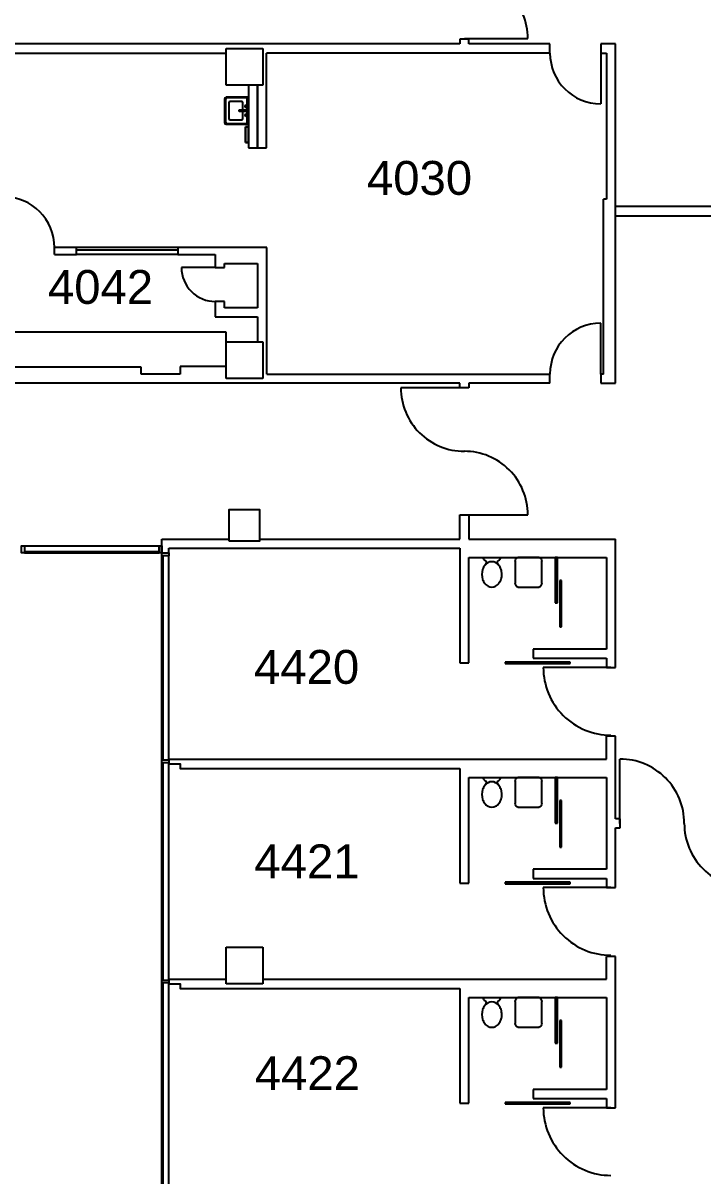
# Model space of a CAD drawing. Extents: x 338 to 7662, y 1527 to 4803.
# Drawn here: x 4502 to 4984, y 2519 to 3336 of the extents above; entities that cross this region are included whole.
import ezdxf

# ---------------------------------------------------------------- set-up
doc = ezdxf.new("R2010")
doc.units = 0
doc.header["$LTSCALE"] = 96
doc.header["$MEASUREMENT"] = 0
doc.layers.get('0').update_dxf_attribs({"linetype": 'CONTINUOUS'})
for name, color, linetype in [('A-ANNO-TX192', 4, 'CONTINUOUS'), ('A-COLS', 5, 'CONTINUOUS'), ('A-DOOR', 2, 'CONTINUOUS'), ('A-FLOR-CASE', 3, 'CONTINUOUS'), ('A-FLOR-PFIX', 2, 'CONTINUOUS'), ('A-GLAZ', 2, 'CONTINUOUS'), ('A-GLAZ-SILL', 1, 'CONTINUOUS'), ('A-WALL-FULL', 6, 'CONTINUOUS'), ('A-WALL-PRHT', 3, 'CONTINUOUS')]:
    doc.layers.add(name, color=color, linetype=linetype)
doc.styles.add('ARIAL', font='arial.ttf')
pattern_1 = [(45, (4631.5055, 3167.673), (-4.0065, 4.0065), []), (135, (4631.5055, 3167.673), (-4.0065, -4.0065), [])]

# ---------------------------------------------------------------- blocks, each defined once
blk = doc.blocks.new('endglaz')
blk.add_line((0, -4), (154, -4))
blk.add_lwpolyline([(156, -5), (156, 0), (154, 0), (154, -5)], close=True)
at = {"layer": 'A-GLAZ-SILL'}
for p, q in [((0, 0), (154, 0)), ((0, -5), (154, -5))]:
    blk.add_line(p, q, dxfattribs=at)

msp = doc.modelspace()

# ---------------------------------------------------------------- hatches: boundary and pattern name
at = {"layer": 'A-GLAZ-SILL', "lineweight": 9}
h = msp.add_hatch(dxfattribs=at)
h.set_pattern_fill('FP2_33', color=256, style=0, pattern_type=2)
h.set_pattern_definition(pattern_1)
h.paths.add_polyline_path([(4596.29167, 3176.1076), (4595.41667, 3176.1076), (4595.41667, 3174.3576), (4596.29167, 3174.3576)], flags=0)
h = msp.add_hatch(dxfattribs=at)
h.set_pattern_fill('FP2_33', color=256, style=0, pattern_type=2)
h.set_pattern_definition(pattern_1)
h.paths.add_polyline_path([(4619.95833, 3176.1076), (4619.08333, 3176.1076), (4619.08333, 3174.3576), (4619.95833, 3174.3576)], flags=0)

# ---------------------------------------------------------------- linework, layer by layer
at = {"layer": 'A-COLS'}
for p, q in [((4646, 3318), (4672, 3318)), ((4646, 3292), (4646, 3318)), ((4672, 3318), (4672, 3292)), ((4672, 3292), (4646, 3292)), ((4646, 3084), (4646, 3110)), ((4646, 3110), (4672, 3110)), ((4672, 3110), (4672, 3084)), ((4672, 3084), (4646, 3084)), ((4646, 2681), (4672, 2681)), ((4646, 2655), (4646, 2681)), ((4672, 2681), (4672, 2655)), ((4672, 2655), (4646, 2655))]:
    msp.add_line(p, q, dxfattribs=at)
msp.add_lwpolyline([(4648, 2969), (4670, 2969), (4670, 2991), (4648, 2991)], close=True, dxfattribs=at)
at = {"layer": 'A-DOOR'}
for p, q in [((4815, 3325), (4860, 3325)), ((4911.75, 3314.75), (4911.75, 3278.75)), ((4638.375, 3162.75), (4614.39165, 3162.75)), ((4911.75, 3087.25), (4911.75, 3123.25)), ((4815, 3077.5), (4770, 3077.5)), ((4815, 2987.5), (4860, 2987.5)), ((4881, 2957.25), (4879.47417, 2957.25)), ((4879.47417, 2957.25), (4879.47417, 2925)), ((4881, 2925), (4881, 2957.25)), ((4884, 2941), (4882.739, 2941.0056)), ((4882.739, 2941.0056), (4882.739, 2908)), ((4884, 2908), (4884, 2941)), ((4879.47417, 2925), (4881, 2925)), ((4882.739, 2908), (4884, 2908)), ((4844, 2883), (4844, 2882)), ((4890, 2883), (4844, 2883)), ((4844, 2882), (4890, 2882)), ((4919, 2879.25), (4871, 2879.25)), ((4890, 2882), (4890, 2883)), ((4925.4, 2768.75), (4925.4, 2814.35)), ((4881, 2801.25), (4879.47417, 2801.25)), ((4879.47417, 2801.25), (4879.47417, 2769)), ((4881, 2769), (4881, 2801.25)), ((4884, 2785), (4882.739, 2785.0056)), ((4882.739, 2785.0056), (4882.739, 2752)), ((4884, 2752), (4884, 2785)), ((4879.47417, 2769), (4881, 2769)), ((4882.739, 2752), (4884, 2752)), ((4844, 2727), (4844, 2726)), ((4890, 2727), (4844, 2727)), ((4844, 2726), (4890, 2726)), ((4919, 2723.25), (4871, 2723.25)), ((4890, 2726), (4890, 2727)), ((4881, 2645.25), (4879.47417, 2645.25)), ((4879.47417, 2645.25), (4879.47417, 2613)), ((4881, 2613), (4881, 2645.25)), ((4884, 2629), (4882.739, 2629.0056)), ((4882.739, 2629.0056), (4882.739, 2596)), ((4884, 2596), (4884, 2629)), ((4879.47417, 2613), (4881, 2613)), ((4882.739, 2596), (4884, 2596)), ((4844, 2571), (4844, 2570)), ((4890, 2571), (4844, 2571)), ((4844, 2570), (4890, 2570)), ((4919, 2567.25), (4871, 2567.25)), ((4890, 2570), (4890, 2571))]:
    msp.add_line(p, q, dxfattribs=at)
for centre, radius, start, end in [((4911.75, 3314.75), 36, 180, 270), ((4488.375, 3176.8576), 36, 0, 90), ((4638.32182, 3162.6139), 23.93055, 179.67413604, 270.1273338), ((4911.75, 3087.25), 36, 90, 180)]:
    msp.add_arc(centre, radius, start, end, dxfattribs=at)
for centre, major_axis, start_param, end_param in [((4815, 3325), (31.81981, 31.81981), 5.497787144, 7.068583471), ((4815, 3077.5), (31.81981, 31.81981), 2.35619449, 3.926990817), ((4815, 2987.5), (31.81981, 31.81981), 5.497787144, 7.068583471), ((4919, 2879.25), (33.94113, 33.94113), 2.35619449, 3.926990817), ((4925.4, 2768.75), (32.24407, 32.24407), 5.497787144, 7.068583471), ((5016.6, 2768.75), (32.24407, 32.24407), 2.35619449, 3.926990817), ((4919, 2723.25), (33.94113, 33.94113), 2.35619449, 3.926990817), ((4919, 2567.25), (33.94113, 33.94113), 2.35619449, 3.926990817)]:
    msp.add_ellipse(centre, major_axis=major_axis, ratio=1, start_param=start_param, end_param=end_param, dxfattribs=at)
at = {"layer": 'A-FLOR-CASE'}
for p, q in [((4668.25, 3247.5), (4668.25, 3292)), ((4668.25, 3247.5), (4668.25, 3292)), ((4668.25, 3292), (4668.25, 3247.5)), ((4668.25, 3292), (4668.25, 3247.5)), ((4646, 3117), (4485.375, 3117)), ((4646, 3110), (4646, 3117))]:
    msp.add_line(p, q, dxfattribs=at)
at = {"layer": 'A-FLOR-PFIX'}
for p, q in [((4645, 3282.3924), (4645, 3265.3924)), ((4645.5, 3281.8924), (4645.5, 3265.8924)), ((4662, 3283.3924), (4646, 3283.3924)), ((4661, 3282.8924), (4646.5, 3282.8924)), ((4648, 3279.3924), (4648, 3268.3924)), ((4657, 3280.3924), (4649, 3280.3924)), ((4658, 3274.51134), (4658, 3279.3924)), ((4661, 3264.8924), (4661, 3282.8924)), ((4655.32119, 3274.51134), (4660.54301, 3274.51134)), ((4655.32119, 3273.2674), (4655.32119, 3274.51134)), ((4660.54301, 3273.2674), (4655.32119, 3273.2674)), ((4658, 3268.3924), (4658, 3273.2674)), ((4660.54301, 3274.51134), (4660.54301, 3273.2674)), ((4646, 3264.3924), (4662, 3264.3924)), ((4646.5, 3264.8924), (4661, 3264.8924)), ((4649, 3267.3924), (4657, 3267.3924)), ((4659.75, 3251.3924), (4659.75, 3262.3924)), ((4659.75, 3262.3924), (4659.75, 3251.3924)), ((4659.75, 3251.3924), (4659.75, 3262.3924)), ((4659.75, 3262.3924), (4662, 3262.3924)), ((4662, 3262.3924), (4659.75, 3262.3924)), ((4659.75, 3262.3924), (4662, 3262.3924)), ((4662, 3262.3924), (4659.75, 3262.3924)), ((4659.75, 3262.3924), (4659.75, 3251.3924)), ((4662, 3251.3924), (4662, 3262.3924)), ((4662, 3262.3924), (4662, 3251.3924)), ((4662, 3262.3924), (4662, 3251.3924)), ((4662, 3251.3924), (4662, 3262.3924)), ((4662, 3251.3924), (4659.75, 3251.3924)), ((4659.75, 3251.3924), (4662, 3251.3924)), ((4662, 3251.3924), (4659.75, 3251.3924)), ((4659.75, 3251.3924), (4662, 3251.3924)), ((4828.5, 2957.25), (4840.5, 2957.25)), ((4851.125, 2954.625), (4851.125, 2938.875)), ((4868, 2957.25), (4853, 2957.25)), ((4869.875, 2938.875), (4869.875, 2954.625)), ((4853, 2936.25), (4868, 2936.25)), ((4828.5, 2801.25), (4840.5, 2801.25)), ((4851.125, 2798.625), (4851.125, 2782.875)), ((4868, 2801.25), (4853, 2801.25)), ((4869.875, 2782.875), (4869.875, 2798.625)), ((4853, 2780.25), (4868, 2780.25)), ((4828.5, 2645.25), (4840.5, 2645.25)), ((4851.125, 2642.625), (4851.125, 2626.875)), ((4868, 2645.25), (4853, 2645.25)), ((4869.875, 2626.875), (4869.875, 2642.625)), ((4853, 2624.25), (4868, 2624.25))]:
    msp.add_line(p, q, dxfattribs=at)
for centre, radius, start, end in [((4646, 3282.3924), 1, 90, 180), ((4646.5, 3281.8924), 1, 90, 180), ((4649, 3279.3924), 1, 90, 180), ((4657, 3279.3924), 1, 0, 90), ((4660, 3277.01134), 0.75, 90, 270), ((4660, 3277.01134), 0.75, 270, 90), ((4660, 3270.7674), 0.75, 90, 270), ((4660, 3270.7674), 0.75, 270, 90), ((4646, 3265.3924), 1, 180, 270), ((4646.5, 3265.8924), 1, 180, 270), ((4649, 3268.3924), 1, 180, 270), ((4657, 3268.3924), 1, 270, 0), ((4836.71089, 2945.94237), 9.17661, 141.82628868, 161.96235197), ((4830, 2956.75), 1.58114, 161.56505118, 251.56505118), ((4835.3602, 2947.00426), 7.45848, 117.78334671, 141.82628868), ((4828.80469, 2953.55469), 1.83236, 314.34401739, 67.69959954), ((4834.5, 2948.63692), 5.61308, 62.21665329, 117.78334671), ((4833.6398, 2947.00426), 7.45848, 38.17371132, 62.21665329), ((4840.16652, 2953.58348), 1.79486, 111.79875016, 228.25712795), ((4839, 2956.75), 1.58114, 288.43494882, 18.43494882), ((4832.28911, 2945.94237), 9.17661, 18.03764803, 38.17371132), ((4838.83705, 2945.25), 11.41267, 161.96235197, 198.03764803), ((4836.71089, 2944.55763), 9.17661, 198.03764803, 218.17371132), ((4831.56401, 2945.12768), 10.09896, 321.82628868, 341.96235197), ((4830.16295, 2945.25), 11.41267, 0, 18.03764803), ((4832.9056, 2944.6908), 8.68803, 341.96235197, 3.69039014), ((4835.3602, 2943.49574), 7.45848, 218.17371132, 242.21665329), ((4834.5, 2941.86308), 5.61308, 242.21665329, 297.78334671), ((4833.6398, 2943.49574), 7.45848, 297.78334671, 321.82628868), ((4836.71089, 2789.94237), 9.17661, 141.82628868, 161.96235197), ((4830, 2800.75), 1.58114, 161.56505118, 251.56505118), ((4835.3602, 2791.00426), 7.45848, 117.78334671, 141.82628868), ((4828.80469, 2797.55469), 1.83236, 314.34401739, 67.69959954), ((4834.5, 2792.63692), 5.61308, 62.21665329, 117.78334671), ((4833.6398, 2791.00426), 7.45848, 38.17371132, 62.21665329), ((4840.16652, 2797.58348), 1.79486, 111.79875016, 228.25712795), ((4839, 2800.75), 1.58114, 288.43494882, 18.43494882), ((4832.28911, 2789.94237), 9.17661, 18.03764803, 38.17371132), ((4838.83705, 2789.25), 11.41267, 161.96235197, 198.03764803), ((4830.16295, 2789.25), 11.41267, 0, 18.03764803), ((4832.9056, 2788.6908), 8.68803, 341.96235197, 3.69039014), ((4836.71089, 2788.55763), 9.17661, 198.03764803, 218.17371132), ((4835.3602, 2787.49574), 7.45848, 218.17371132, 242.21665329), ((4834.5, 2785.86308), 5.61308, 242.21665329, 297.78334671), ((4833.6398, 2787.49574), 7.45848, 297.78334671, 321.82628868), ((4831.56401, 2789.12768), 10.09896, 321.82628868, 341.96235197), ((4836.71089, 2633.94237), 9.17661, 141.82628868, 161.96235197), ((4830, 2644.75), 1.58114, 161.56505118, 251.56505118), ((4835.3602, 2635.00426), 7.45848, 117.78334671, 141.82628868), ((4828.80469, 2641.55469), 1.83236, 314.34401739, 67.69959954), ((4834.5, 2636.63692), 5.61308, 62.21665329, 117.78334671), ((4833.6398, 2635.00426), 7.45848, 38.17371132, 62.21665329), ((4840.16652, 2641.58348), 1.79486, 111.79875016, 228.25712795), ((4839, 2644.75), 1.58114, 288.43494882, 18.43494882), ((4832.28911, 2633.94237), 9.17661, 18.03764803, 38.17371132), ((4838.83705, 2633.25), 11.41267, 161.96235197, 198.03764803), ((4830.16295, 2633.25), 11.41267, 0, 18.03764803), ((4832.9056, 2632.6908), 8.68803, 341.96235197, 3.69039014), ((4836.71089, 2632.55763), 9.17661, 198.03764803, 218.17371132), ((4835.3602, 2631.49574), 7.45848, 218.17371132, 242.21665329), ((4834.5, 2629.86308), 5.61308, 242.21665329, 297.78334671), ((4833.6398, 2631.49574), 7.45848, 297.78334671, 321.82628868), ((4831.56401, 2633.12768), 10.09896, 321.82628868, 341.96235197)]:
    msp.add_arc(centre, radius, start, end, dxfattribs=at)
at = {"layer": 'A-FLOR-PFIX', "extrusion": (0, 0, -1)}
for centre, start_param, end_param in [((4853, 2954.625), 4.71238898, 6.283185307), ((4868, 2954.625), 0, 1.570796327), ((4853, 2938.875), 3.141592654, 4.71238898), ((4868, 2938.875), 1.570796327, 3.141592654), ((4853, 2798.625), 4.71238898, 6.283185307), ((4868, 2798.625), 0, 1.570796327), ((4853, 2782.875), 3.141592654, 4.71238898), ((4868, 2782.875), 1.570796327, 3.141592654), ((4853, 2642.625), 4.71238898, 6.283185307), ((4868, 2642.625), 0, 1.570796327), ((4853, 2626.875), 3.141592654, 4.71238898), ((4868, 2626.875), 1.570796327, 3.141592654)]:
    msp.add_ellipse(centre, major_axis=(0, 2.625), ratio=0.714285714, start_param=start_param, end_param=end_param, dxfattribs=at)
at = {"layer": 'A-GLAZ'}
for p, q in [((4539.875, 3175.2326), (4611.875, 3175.2326)), ((4503, 2961.5), (4598.5, 2961.5)), ((4598.5, 2965.5), (4598.5, 2960.5)), ((4601.5, 2813.75), (4601.5, 2958.5))]:
    msp.add_line(p, q, dxfattribs=at)
for points in [[(4503, 2960.5), (4501, 2960.5), (4501, 2965.5), (4503, 2965.5)], [(4598.5, 2965.5), (4600.5, 2965.5), (4600.5, 2960.5), (4598.5, 2960.5)], [(4600.5, 2960.5), (4605.5, 2960.5), (4605.5, 2958.5), (4600.5, 2958.5)]]:
    msp.add_lwpolyline(points, close=True, dxfattribs=at)
at = {"layer": 'A-GLAZ-SILL'}
for p, q in [((4611.875, 3176.8576), (4539.875, 3176.8576)), ((4611.875, 3171.9826), (4539.875, 3171.9826)), ((4503, 2965.5), (4598.5, 2965.5)), ((4503, 2960.5), (4598.5, 2960.5)), ((4600.5, 2813.75), (4600.5, 2958.5)), ((4605.5, 2813.75), (4605.5, 2958.5))]:
    msp.add_line(p, q, dxfattribs=at)
at = {"layer": 'A-WALL-FULL'}
for p, q in [((4811.75, 3321.25), (4231, 3321.25)), ((4818.25, 3324.5), (4811.75, 3324.5)), ((4811.75, 3324.5), (4811.75, 3321.25)), ((4818.25, 3321.25), (4818.25, 3324.5)), ((4875.75, 3321.25), (4818.25, 3321.25)), ((4875.75, 3314.75), (4875.75, 3321.25)), ((4911.75, 3321.25), (4911.75, 3314.75)), ((4922.25, 3321.25), (4911.75, 3321.25)), ((4922.25, 3080.75), (4922.25, 3321.25)), ((4360, 3314.75), (4646, 3314.75)), ((4875.75, 3314.75), (4674.75, 3314.75)), ((4674.75, 3247.5), (4674.75, 3314.75)), ((4911.75, 3314.75), (4915.75, 3314.75)), ((4915.75, 3314.75), (4915.75, 3211.25)), ((4668.25, 3247.5), (4668.25, 3292)), ((4668.25, 3247.5), (4674.75, 3247.5)), ((4915.75, 3211.25), (4913.75, 3211.25)), ((4913.75, 3087.25), (4913.75, 3211.25)), ((4539.875, 3176.8576), (4524.375, 3176.8576)), ((4524.375, 3171.9826), (4524.375, 3176.8576)), ((4524.375, 3171.9826), (4539.875, 3171.9826)), ((4539.875, 3171.9826), (4539.875, 3176.8576)), ((4674.875, 3176.8576), (4611.875, 3176.8576)), ((4611.875, 3176.8576), (4611.875, 3171.9826)), ((4611.875, 3171.9826), (4638.375, 3171.9826)), ((4638.375, 3171.9826), (4638.375, 3162.75)), ((4674.875, 3087.25), (4674.875, 3176.8576)), ((4638.375, 3162.75), (4644.875, 3162.75)), ((4644.875, 3162.75), (4644.875, 3165.4826)), ((4644.875, 3165.4826), (4668.375, 3165.4826)), ((4668.375, 3165.4826), (4668.375, 3134.25)), ((4638.375, 3138.75), (4638.375, 3127.75)), ((4644.875, 3138.75), (4638.375, 3138.75)), ((4644.875, 3134.25), (4644.875, 3138.75)), ((4668.375, 3134.25), (4644.875, 3134.25)), ((4638.375, 3127.75), (4668.375, 3127.75)), ((4668.375, 3127.75), (4668.375, 3110)), ((4585.6875, 3092), (4460, 3092)), ((4585.6875, 3087.25), (4585.6875, 3092)), ((4646, 3092.5), (4613.5, 3092.5)), ((4613.5, 3092.5), (4613.5, 3087.25)), ((4811.75, 3080.75), (4311.875, 3080.75)), ((4613.5, 3087.25), (4585.6875, 3087.25)), ((4674.875, 3087.25), (4875.75, 3087.25)), ((4811.75, 3077.5), (4811.75, 3080.75)), ((4875.75, 3080.75), (4818.25, 3080.75)), ((4818.25, 3080.75), (4818.25, 3077.5)), ((4875.75, 3080.75), (4875.75, 3087.25)), ((4911.75, 3087.25), (4911.75, 3080.75)), ((4913.75, 3087.25), (4911.75, 3087.25)), ((4911.75, 3080.75), (4922.25, 3080.75)), ((4818.25, 3077.5), (4811.75, 3077.5)), ((4811.75, 2970.25), (4811.75, 2987.5)), ((4811.75, 2987.5), (4818.25, 2987.5)), ((4818.25, 2987.5), (4818.25, 2970.25)), ((4600.5, 2970.25), (4648, 2970.25)), ((4600.5, 2960.5), (4600.5, 2970.25)), ((4670, 2970.25), (4811.75, 2970.25)), ((4818.25, 2970.25), (4922.25, 2970.25)), ((4922.25, 2879.25), (4922.25, 2970.25)), ((4605.5, 2963.75), (4811.75, 2963.75)), ((4605.5, 2960.5), (4605.5, 2963.75)), ((4811.75, 2963.75), (4811.75, 2882.5)), ((4818.25, 2957.25), (4915.75, 2957.25)), ((4818.25, 2882.5), (4818.25, 2957.25)), ((4915.75, 2957.25), (4915.75, 2892.25)), ((4863.75, 2892.25), (4863.75, 2885.75)), ((4915.75, 2892.25), (4863.75, 2892.25)), ((4863.75, 2885.75), (4915.75, 2885.75)), ((4915.75, 2885.75), (4915.75, 2879.25)), ((4811.75, 2882.5), (4818.25, 2882.5)), ((4915.75, 2879.25), (4922.25, 2879.25)), ((4922.25, 2830.5), (4915.75, 2830.5)), ((4915.75, 2814.25), (4915.75, 2830.5)), ((4922.25, 2772), (4922.25, 2830.5)), ((4605.5, 2814.25), (4915.75, 2814.25)), ((4811.75, 2807.75), (4811.75, 2726.5)), ((4818.25, 2726.5), (4818.25, 2801.25)), ((4818.25, 2801.25), (4915.75, 2801.25)), ((4915.75, 2801.25), (4915.75, 2736.25)), ((4925.5, 2772), (4922.25, 2772)), ((4925.5, 2765.5), (4925.5, 2772)), ((4922.25, 2723.25), (4922.25, 2765.5)), ((4922.25, 2765.5), (4925.5, 2765.5)), ((4915.75, 2736.25), (4863.75, 2736.25)), ((4863.75, 2736.25), (4863.75, 2729.75)), ((4863.75, 2729.75), (4915.75, 2729.75)), ((4915.75, 2729.75), (4915.75, 2723.25)), ((4811.75, 2726.5), (4818.25, 2726.5)), ((4915.75, 2723.25), (4922.25, 2723.25)), ((4915.75, 2658.25), (4915.75, 2674.5)), ((4922.25, 2674.5), (4915.75, 2674.5)), ((4922.25, 2567.25), (4922.25, 2674.5)), ((4605.5, 2658.25), (4646, 2658.25)), ((4672, 2658.25), (4915.75, 2658.25)), ((4811.75, 2651.75), (4811.75, 2570.5)), ((4818.25, 2570.5), (4818.25, 2645.25)), ((4818.25, 2645.25), (4915.75, 2645.25)), ((4915.75, 2645.25), (4915.75, 2580.25)), ((4915.75, 2580.25), (4863.75, 2580.25)), ((4863.75, 2580.25), (4863.75, 2573.75)), ((4811.75, 2570.5), (4818.25, 2570.5)), ((4863.75, 2573.75), (4915.75, 2573.75)), ((4915.75, 2573.75), (4915.75, 2567.25)), ((4915.75, 2567.25), (4922.25, 2567.25))]:
    msp.add_line(p, q, dxfattribs=at)
for points in [[(4605.5, 2814.25), (4605.5, 2811), (4613.5, 2811), (4613.5, 2807.75), (4811.75, 2807.75)], [(4605.5, 2658.25), (4605.5, 2655), (4613.5, 2655), (4613.5, 2651.75), (4811.75, 2651.75)]]:
    msp.add_lwpolyline(points, dxfattribs=at)
at = {"layer": 'A-WALL-PRHT'}
for p, q in [((4662, 3292), (4662, 3247.5)), ((4662, 3247.5), (4668.25, 3247.5)), ((5079, 3205.875), (4922.25, 3205.875)), ((4922.25, 3199.375), (5079, 3199.375))]:
    msp.add_line(p, q, dxfattribs=at)

# ---------------------------------------------------------------- block references
at = {"layer": 'A-GLAZ', "xscale": -1, "rotation": 270}
for p in [(4605.5, 2657.75), (4605.5, 2501.75)]:
    msp.add_blockref('endglaz', p, dxfattribs=at)

# ---------------------------------------------------------------- texts
at = {"layer": 'A-ANNO-TX192', "style": 'ARIAL'}
for s, p in [('4030', (4745.9173, 3214.24966)), ('4042', (4519.65877, 3136.96041)), ('4420', (4665.84864, 2867.66304)), ('4421', (4666.09621, 2729.85242)), ('4422', (4666.34566, 2579.70904))]:
    msp.add_text(s, height=24, dxfattribs=at).set_placement(p)

doc.saveas('drawing.dxf')
